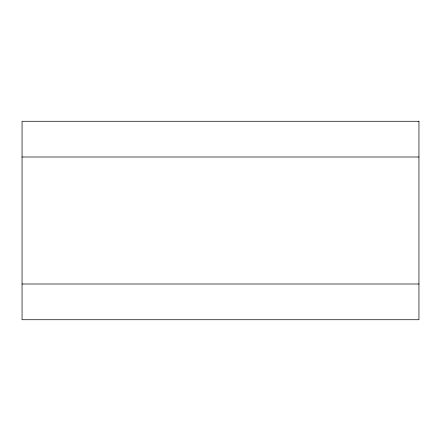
<?xml version="1.0" encoding="UTF-8"?>
<svg xmlns="http://www.w3.org/2000/svg" width="441" height="441" viewBox="0 0 441 441"><rect width="100%" height="100%" fill="white"/><g stroke="black" fill="none" stroke-linecap="round" stroke-linejoin="round"><path stroke-width="0.66" d="M22.05 156.996L418.95 156.996M22.05 284.004L418.95 284.004M418.95 121.275L22.05 121.275L22.05 319.725L418.95 319.725L418.95 121.275"/></g></svg>
